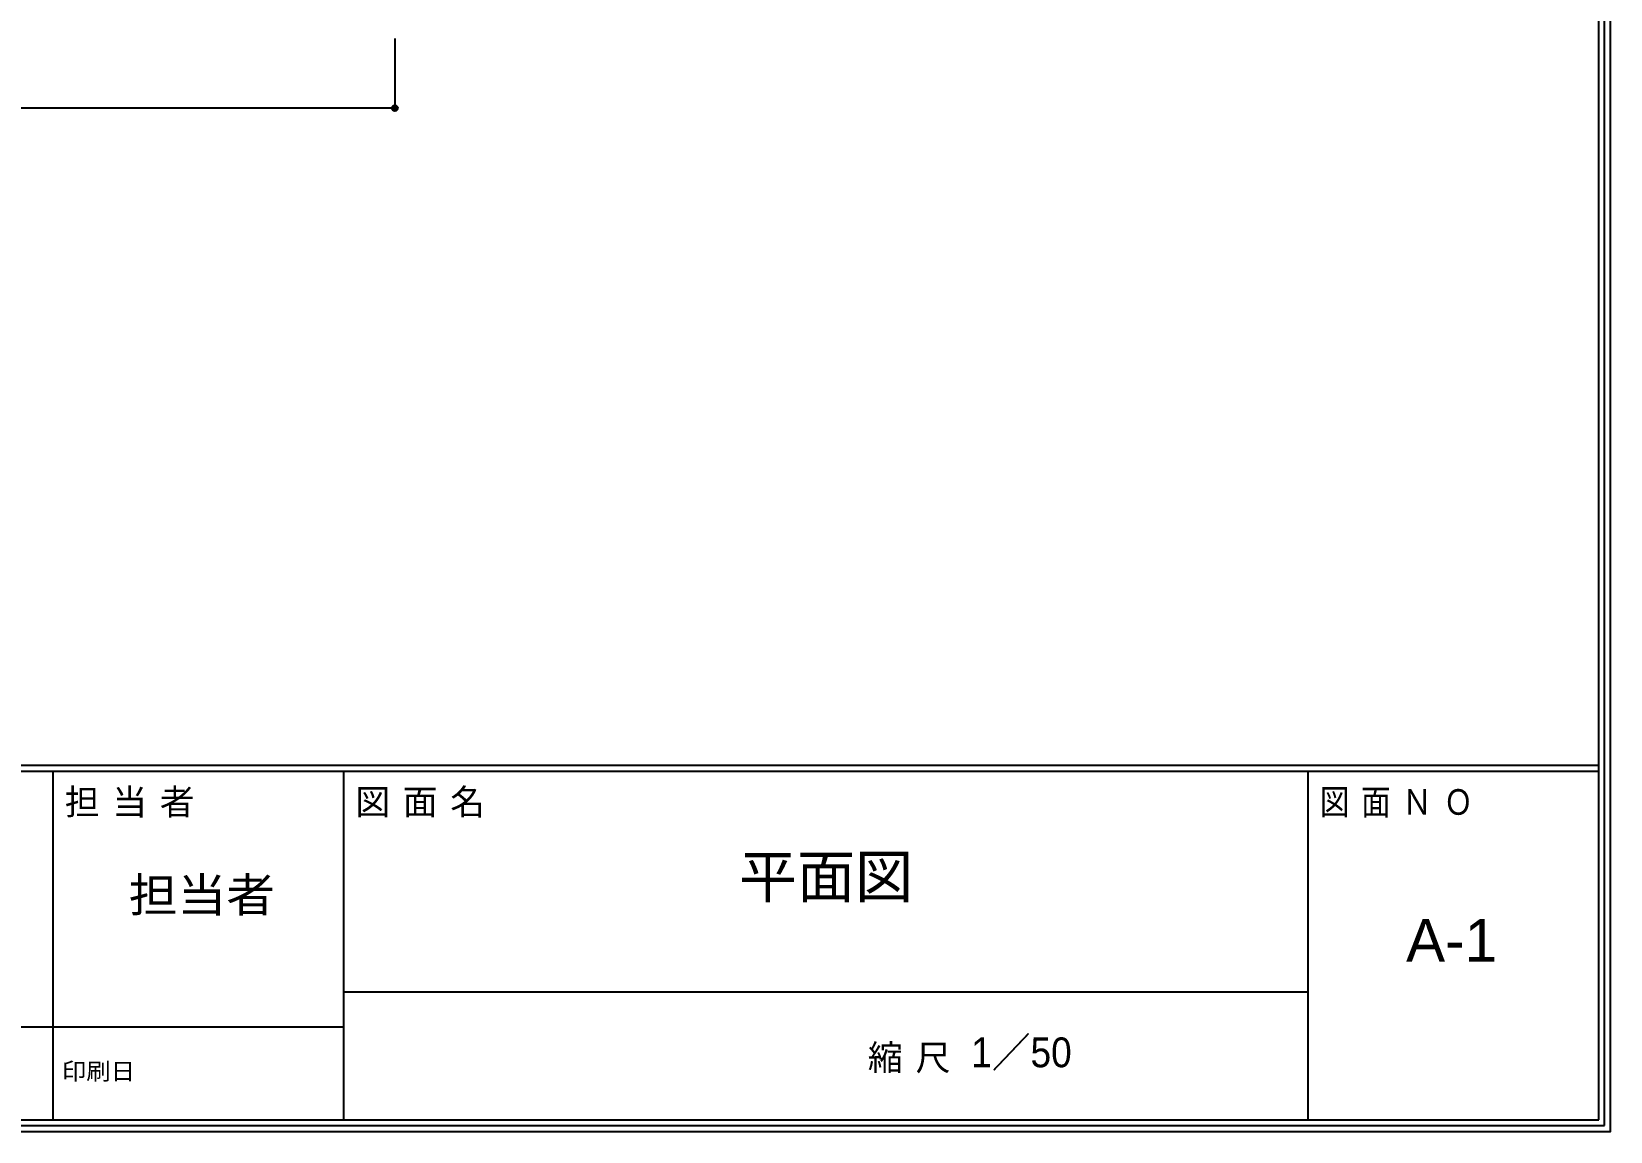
# Model space of a CAD drawing. Units: millimetres at full size, sheet at 1:50. Extents: x -9750 to 9750, y -6680 to 6675.
# Drawn here: x 2957 to 9750, y -6675 to -1944 of the extents above; entities that cross this region are included whole.
import ezdxf
from ezdxf.enums import TextEntityAlignment as Align

# ---------------------------------------------------------------- set-up
doc = ezdxf.new("R2010")
doc.units = ezdxf.units.MM
doc.header["$LTSCALE"] = 50
doc.layers.add('0-1_用紙枠', color=4, linetype='Continuous')
doc.styles.add('ＭＳ ゴシック', font='')
doc.styles.add('ＭＳ Ｐゴシック', font='')
doc.styles.get('ＭＳ ゴシック').set_extended_font_data('MS Gothic')
doc.styles.get('ＭＳ Ｐゴシック').set_extended_font_data('MS PGothic')

msp = doc.modelspace()

# ---------------------------------------------------------------- linework, layer by layer
at = {"layer": '0-1_用紙枠', "color": 3}
for p, q in [((9700, -6625), (9700, 6625)), ((9725, -6650), (9725, 6650)), ((-9700, -5100), (9700, -5100)), ((-9700, -5125), (9700, -5125)), ((3050, -6625), (3050, -5125)), ((4300, -6625), (4300, -5125)), ((8450, -6625), (8450, -5125)), ((4300, -6075), (8450, -6075)), ((550, -6225), (4300, -6225)), ((-9725, -6650), (9725, -6650)), ((-9700, -6625), (9700, -6625))]:
    msp.add_line(p, q, dxfattribs=at)
at = {"layer": '0-1_用紙枠'}
for p, q in [((4520.23, -1973.48), (4520.23, -2273.48)), ((4520.23, -2273.48), (81.23, -2273.48))]:
    msp.add_line(p, q, dxfattribs=at)
at = {"layer": '0-1_用紙枠', "color": 3}
msp.add_lwpolyline([(-9750, -6675), (9750, -6675), (9750, 6675), (-9750, 6675)], dxfattribs=at)
at = {"layer": '0-1_用紙枠'}
msp.add_circle((4520.23, -2273.48), 12.5, dxfattribs=at)
for points in [[(4532.73, -2273.48), (4507.97, -2271.04), (4507.73, -2273.48)], [(4532.73, -2273.48), (4507.73, -2273.48), (4507.97, -2275.92)], [(4532.73, -2273.48), (4508.69, -2268.7), (4507.97, -2271.04)], [(4532.73, -2273.48), (4507.97, -2275.92), (4508.69, -2278.27)], [(4532.73, -2273.48), (4509.84, -2266.54), (4508.69, -2268.7)], [(4532.73, -2273.48), (4508.69, -2278.27), (4509.84, -2280.43)], [(4532.73, -2273.48), (4511.4, -2264.64), (4509.84, -2266.54)], [(4532.73, -2273.48), (4509.84, -2280.43), (4511.4, -2282.32)], [(4532.73, -2273.48), (4513.29, -2263.09), (4511.4, -2264.64)], [(4532.73, -2273.48), (4511.4, -2282.32), (4513.29, -2283.88)], [(4532.73, -2273.48), (4515.45, -2261.93), (4513.29, -2263.09)], [(4532.73, -2273.48), (4513.29, -2283.88), (4515.45, -2285.03)], [(4532.73, -2273.48), (4517.8, -2261.22), (4515.45, -2261.93)], [(4532.73, -2273.48), (4515.45, -2285.03), (4517.8, -2285.74)], [(4532.73, -2273.48), (4520.23, -2260.98), (4517.8, -2261.22)], [(4532.73, -2273.48), (4517.8, -2285.74), (4520.23, -2285.98)], [(4532.73, -2273.48), (4522.67, -2261.22), (4520.23, -2260.98)], [(4532.73, -2273.48), (4520.23, -2285.98), (4522.67, -2285.74)], [(4532.73, -2273.48), (4525.02, -2261.93), (4522.67, -2261.22)], [(4532.73, -2273.48), (4522.67, -2285.74), (4525.02, -2285.03)], [(4532.73, -2273.48), (4527.18, -2263.09), (4525.02, -2261.93)], [(4532.73, -2273.48), (4525.02, -2285.03), (4527.18, -2283.88)], [(4532.73, -2273.48), (4529.07, -2264.64), (4527.18, -2263.09)], [(4532.73, -2273.48), (4527.18, -2283.88), (4529.07, -2282.32)], [(4532.73, -2273.48), (4530.63, -2266.54), (4529.07, -2264.64)], [(4532.73, -2273.48), (4529.07, -2282.32), (4530.63, -2280.43)], [(4532.73, -2273.48), (4531.78, -2268.7), (4530.63, -2266.54)], [(4532.73, -2273.48), (4530.63, -2280.43), (4531.78, -2278.27)], [(4532.73, -2273.48), (4532.49, -2271.04), (4531.78, -2268.7)], [(4532.73, -2273.48), (4531.78, -2278.27), (4532.49, -2275.92)]]:
    msp.add_solid(points, dxfattribs=at)

# ---------------------------------------------------------------- texts
at = {"layer": '0-1_用紙枠', "style": 'ＭＳ ゴシック'}
msp.add_text('平面図', height=183.3, dxfattribs=at).set_placement((6000, -5725), align=Align.BOTTOM_LEFT)
at = {"layer": '0-1_用紙枠', "style": 'ＭＳ Ｐゴシック'}
for s, height, width, p in [('担当者', 146.6, 1.05, (3375, -5775)), ('A-1', 183.3, 1.05, (8870.9, -6000)), ('1／50', 128.3, 0.95, (7000, -6437.5)), ('印刷日', 73.31, 1.05, (3087.5, -6475))]:
    msp.add_text(s, height=height, dxfattribs=dict(at, width=width)).set_placement(p, align=Align.BOTTOM_LEFT)
at = {"layer": '0-1_用紙枠', "char_height": 110, "attachment_point": 7, "style": 'ＭＳ Ｐゴシック'}
for s, insert in [('\\T1.36;担当者', (3100, -5325)), ('\\T1.36;図面名', (4350, -5325)), ('\\T1.39;\\W0.85;図面ＮＯ', (8500, -5325)), ('\\T1.37;縮尺', (6555, -6425))]:
    msp.add_mtext(s, dxfattribs=dict(at, insert=insert))

doc.saveas('drawing.dxf')
